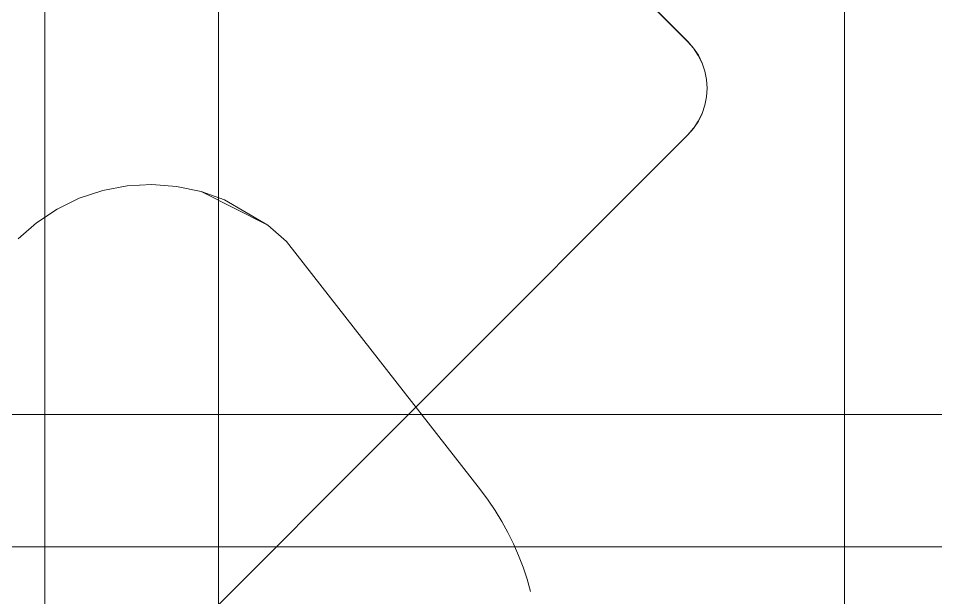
# Model space of a CAD drawing. Extents: x -566 to 72611, y -487 to 32334.
# Drawn here: x 201.54 to 219.86, y 113.99 to 125.55 of the extents above; entities that cross this region are included whole.
import ezdxf

# ---------------------------------------------------------------- set-up
doc = ezdxf.new("R2010")
doc.units = 0
doc.header["$LTSCALE"] = 0.5
doc.header["$MEASUREMENT"] = 0
doc.layers.add('ceilling', color=141, linetype='CONTINUOUS', lineweight=18)
doc.layers.add('floor', color=7, linetype='CONTINUOUS', lineweight=5, true_color=0xcfcfcf)
doc.layers.add('layout', color=7, linetype='CONTINUOUS', lineweight=5, true_color=0xcfcfcf)

msp = doc.modelspace()

# ---------------------------------------------------------------- hatches: boundary and pattern name
at = {"layer": 'floor'}
h = msp.add_hatch(dxfattribs=at)
h.set_pattern_fill('ANSI37', color=256, scale=100, angle=45)
h.set_pattern_definition([(90, (243.028, 267.632), (-12.5, 9e-16), []), (180, (243.028, 267.632), (-9e-16, -12.5), [])])
h.paths.add_polyline_path([(253.46925, 349.5), (154.11744, 349.5), (154.11744, 348.5), (101.14781, 348.5), (101.14781, 349.5), (0, 349.5), (0, 344.5), (36, 344.5, -0.33835703), (0, 308.66941), (0, 308.5), (0, 173.75), (253.46925, 173.75)])
h.paths.add_polyline_path([(36, 344.5), (0, 344.5), (0, 308.66941, 0.33835703)], flags=17)
h.paths.add_polyline_path([(253.46925, 173.75), (0, 173.75), (0, 173.74997), (0, 169.75), (253.46925, 169.75)])
h.paths.add_polyline_path([(253.46925, 169.75), (0, 169.75), (0, 149.21137), (36, 149.21137, -0.33835703), (0, 113.38078), (0, 113.21137), (0, 29.94998), (0, -5), (253.46925, -5)])
h.paths.add_polyline_path([(36, 149.21137), (0, 149.21137), (0, 113.38078, 0.33835703)], flags=17)
h.paths.add_polyline_path([(575.25, 169.75), (510, 169.75), (474.75, 169.75), (327.5, 169.75), (285.46925, 169.75), (285.46925, 165.75), (253.46925, 165.75), (253.46925, -5), (263.99725, -5), (263.99725, 95.99051), (287, 95.99051), (287, 97.5), (292, 97.5), (292, -5), (341.25, -5), (341.25, 13.02988), (341.25012, 15.02988), (346.24839, 15.02988, 0.36108524), (374.08728, 41.24999), (346.25012, 41.24999), (346.25012, 42.99999), (341.25, 42.99999), (341.25, 44.99999), (341.25, 97.5), (357.75, 97.5), (405.75, 97.5), (575.25, 97.5)])

# ---------------------------------------------------------------- linework, layer by layer
at = {"layer": 'ceilling'}
for p, q in [((202.06343, 169.75), (202.06343, -5)), ((0, 115), (575.25, 115)), ((0, 115), (575.25, 115))]:
    msp.add_line(p, q, dxfattribs=at)
at = {"layer": 'layout'}
for points in [[(193.17371, 146.81777, -69.73263), (214.9092, 125.0797, -69.72025), (214.91054, 125.08095, -69.73263)], [(215.02251, 124.9505, -69.72025), (214.91054, 125.08095, -69.73263), (214.9092, 125.0797, -69.72025)], [(214.91054, 125.08095, -69.73263), (215.02251, 124.9505, -69.72025), (215.02389, 124.95154, -69.73263)], [(215.11793, 124.8076, -69.72025), (215.02389, 124.95154, -69.73263), (215.02251, 124.9505, -69.72025)], [(215.02389, 124.95154, -69.73263), (215.11793, 124.8076, -69.72025), (215.11947, 124.80849, -69.73263)], [(215.19396, 124.65355, -69.72025), (215.11947, 124.80849, -69.73263), (215.11793, 124.8076, -69.72025)], [(215.19396, 124.65355, -69.72025), (215.24913, 124.49082, -69.72025), (215.25091, 124.49117, -69.73263)], [(215.28265, 124.32231, -69.72025), (215.25088, 124.49132, -69.73263), (215.24913, 124.49082, -69.72025)], [(215.25088, 124.49132, -69.73263), (215.28265, 124.32231, -69.72025), (215.28446, 124.32257, -69.73263)], [(215.28446, 124.32257, -69.73263), (215.29389, 124.15086, -69.72025), (215.29572, 124.15093, -69.73263)], [(215.28444, 123.97922, -69.73263), (215.29389, 124.15086, -69.72025), (215.28265, 123.97946, -69.72025)], [(215.29389, 124.15086, -69.72025), (215.28444, 123.97922, -69.73263), (215.29572, 124.15093, -69.73263)], [(215.25086, 123.81047, -69.73263), (215.28265, 123.97946, -69.72025), (215.24916, 123.81097, -69.72025)], [(215.28265, 123.97946, -69.72025), (215.25086, 123.81047, -69.73263), (215.28444, 123.97922, -69.73263)], [(215.24916, 123.81097, -69.72025), (215.19555, 123.64757, -69.73263), (215.25086, 123.81047, -69.73263)], [(215.11951, 123.49332, -69.73263), (215.19396, 123.6483, -69.72025), (215.11796, 123.49419, -69.72025)], [(215.19396, 123.6483, -69.72025), (215.11951, 123.49332, -69.73263), (215.19555, 123.64757, -69.73263)], [(214.91047, 123.22089, -69.73263), (215.02253, 123.35137, -69.72025), (214.9092, 123.22216, -69.72025)], [(215.02253, 123.35137, -69.72025), (214.91047, 123.22089, -69.73263), (215.02396, 123.3503, -69.73263)], [(215.11796, 123.49419, -69.72025), (215.02396, 123.3503, -69.73263), (215.11951, 123.49332, -69.73263)], [(194.10365, 102.41406, -69.73263), (214.9092, 123.22216, -69.72025), (194.10246, 102.41542, -69.72025)], [(214.9092, 123.22216, -69.72025), (194.10365, 102.41406, -69.73263), (214.91047, 123.22089, -69.73263)], [(203.70796, 122.20121, -79.38364), (204.20281, 122.22874, -80.51045), (203.70796, 122.20121, -80.51045)], [(204.20281, 122.22874, -80.51045), (203.70796, 122.20121, -79.38364), (204.20281, 122.22874, -79.38364)], [(204.69825, 122.19143, -79.38364), (204.20281, 122.22874, -80.51045), (204.20281, 122.22874, -79.38364)], [(204.20281, 122.22874, -80.51045), (204.69825, 122.19143, -79.38364), (204.69825, 122.19143, -80.51045)], [(202.75386, 121.95438, -79.38364), (203.22219, 122.10921, -80.51045), (202.75386, 121.95438, -80.51045)], [(203.22219, 122.10921, -80.51045), (202.75386, 121.95438, -79.38364), (203.22219, 122.10921, -79.38364)], [(203.22219, 122.10921, -79.38364), (203.70796, 122.20121, -80.51045), (203.22219, 122.10921, -80.51045)], [(203.70796, 122.20121, -80.51045), (203.22219, 122.10921, -79.38364), (203.70796, 122.20121, -79.38364)], [(205.18594, 122.08975, -79.38364), (204.69825, 122.19143, -80.51045), (204.69825, 122.19143, -79.38364)], [(204.69825, 122.19143, -80.51045), (205.18594, 122.08975, -79.38364), (205.18594, 122.08975, -80.51045)], [(205.65742, 121.9256, -79.38364), (205.18594, 122.08975, -80.51045), (205.18594, 122.08975, -79.38364)], [(205.18594, 122.08975, -80.51045), (205.65742, 121.9256, -79.38364), (206.51999, 121.42194, -80.51045)], [(202.31094, 121.73935, -79.38364), (202.75386, 121.95438, -80.51045), (202.31094, 121.73935, -80.51045)], [(202.75386, 121.95438, -80.51045), (202.31094, 121.73935, -79.38364), (202.75386, 121.95438, -79.38364)], [(201.90116, 121.46767, -79.38364), (202.31094, 121.73935, -80.51045), (201.90116, 121.46767, -80.51045)], [(202.31094, 121.73935, -80.51045), (201.90116, 121.46767, -79.38364), (202.31094, 121.73935, -79.38364)], [(201.53127, 121.14421, -79.38364), (201.90116, 121.46767, -80.51045), (201.53127, 121.14421, -80.51045)], [(201.90116, 121.46767, -80.51045), (201.53127, 121.14421, -79.38364), (201.90116, 121.46767, -79.38364)], [(206.89626, 121.09111, -79.38364), (206.51999, 121.42194, -80.51045), (206.51999, 121.42194, -79.38364)], [(206.51999, 121.42194, -80.51045), (206.89626, 121.09111, -79.38364), (206.89626, 121.09111, -80.51045)], [(210.77044, 116.13474, -79.38364), (206.89626, 121.09111, -80.51045), (206.89626, 121.09111, -79.38364)], [(206.89626, 121.09111, -80.51045), (210.77044, 116.13474, -79.38364), (210.77044, 116.13474, -80.51045)], [(210.92164, 115.93187, -79.38364), (210.77044, 116.13474, -80.51045), (210.77044, 116.13474, -79.38364)], [(210.77044, 116.13474, -80.51045), (210.92164, 115.93187, -79.38364), (210.92164, 115.93187, -80.51045)], [(211.06329, 115.72238, -79.38364), (210.92164, 115.93187, -80.51045), (210.92164, 115.93187, -79.38364)], [(210.92164, 115.93187, -80.51045), (211.06329, 115.72238, -79.38364), (211.06329, 115.72238, -80.51045)], [(211.19512, 115.5067, -79.38364), (211.06329, 115.72238, -80.51045), (211.06329, 115.72238, -79.38364)], [(211.06329, 115.72238, -80.51045), (211.19512, 115.5067, -79.38364), (211.19512, 115.5067, -80.51045)], [(211.31684, 115.28523, -79.38364), (211.19512, 115.5067, -80.51045), (211.19512, 115.5067, -79.38364)], [(211.19512, 115.5067, -80.51045), (211.31684, 115.28523, -79.38364), (211.31684, 115.28523, -80.51045)], [(211.42817, 115.05854, -79.38364), (211.31684, 115.28523, -80.51045), (211.31684, 115.28523, -79.38364)], [(211.31684, 115.28523, -80.51045), (211.42817, 115.05854, -79.38364), (211.42817, 115.05854, -80.51045)], [(211.42817, 115.05854, -80.51045), (211.52886, 114.82708, -79.38364), (211.52886, 114.82708, -80.51045)], [(211.42817, 115.05854, -79.38364), (211.42817, 115.05854, -80.51045), (211.52886, 114.82708, -79.38364)], [(211.61865, 114.59146, -79.38364), (211.52886, 114.82708, -80.51045), (211.52886, 114.82708, -79.38364)], [(211.52886, 114.82708, -80.51045), (211.61865, 114.59146, -79.38364), (211.61865, 114.59146, -80.51045)], [(211.69744, 114.35208, -79.38364), (211.61865, 114.59146, -80.51045), (211.61865, 114.59146, -79.38364)], [(211.61865, 114.59146, -80.51045), (211.69744, 114.35208, -79.38364), (211.69744, 114.35208, -80.51045)], [(211.76502, 114.10944, -79.38364), (211.69744, 114.35208, -80.51045), (211.69744, 114.35208, -79.38364)], [(211.69744, 114.35208, -80.51045), (211.76502, 114.10944, -79.38364), (211.76502, 114.10944, -80.51045)]]:
    msp.add_3dface(points, dxfattribs=at)

doc.saveas('drawing.dxf')
